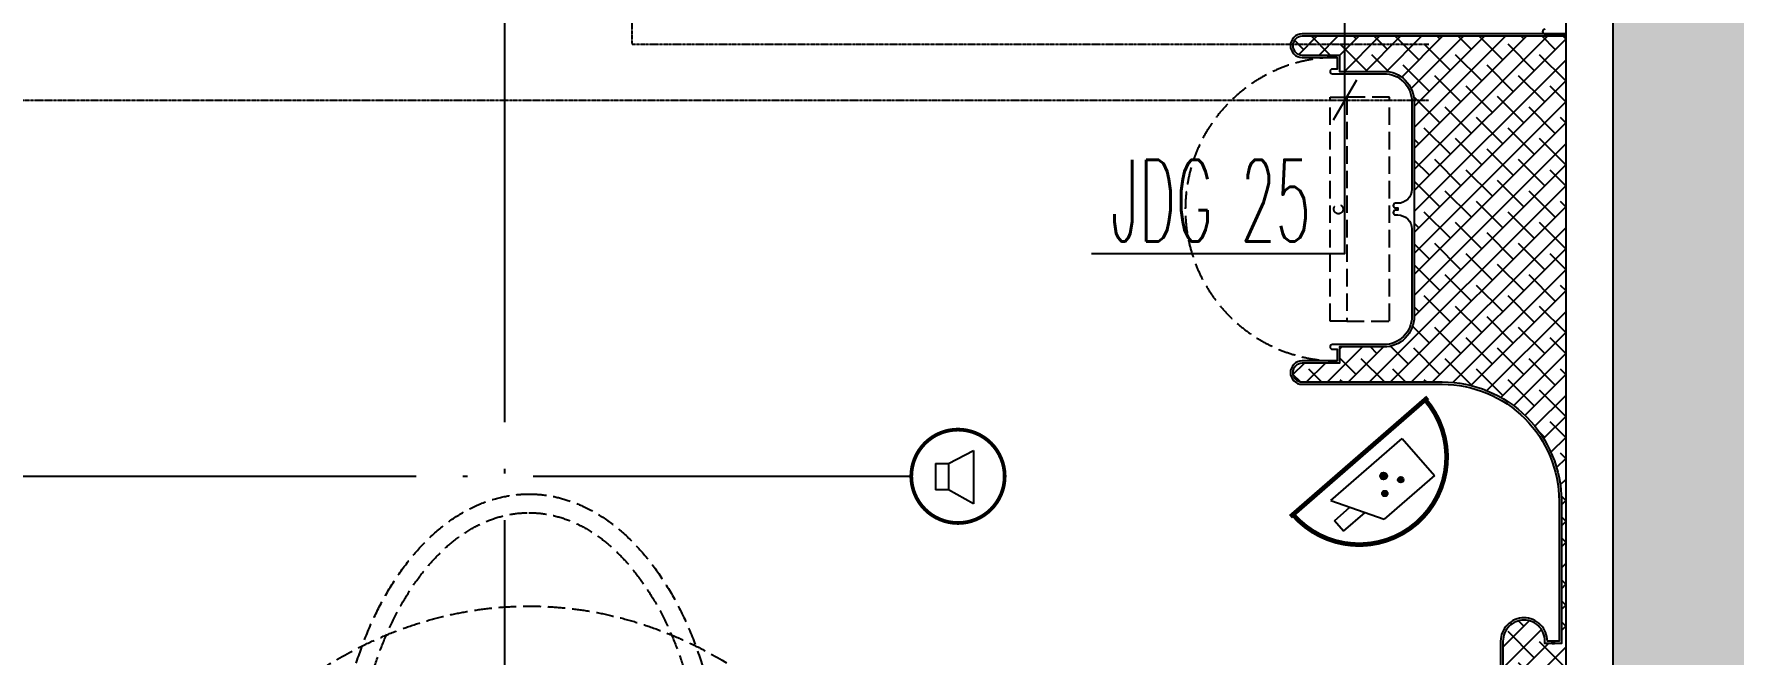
# Model space of a CAD drawing. Extents: x -284868 to 304789, y -137694 to 137894.
# Drawn here: x 260820 to 268094, y -87243 to -84588 of the extents above; entities that cross this region are included whole.
import ezdxf
from ezdxf.enums import TextEntityAlignment as Align

# ---------------------------------------------------------------- set-up
doc = ezdxf.new("R2010")
doc.units = 0
for name, pattern in [('BORDER2', [0.875, 0.25, -0.125, 0.25, -0.125, 0, -0.125]), ('DASH', [0.35, 0.25, -0.1]), ('DOTE', [2.42, 2, -0.2, 0.02, -0.2])]:
    doc.linetypes.add(name, pattern=pattern)
doc.layers.get('0').update_dxf_attribs({"linetype": 'CONTINUOUS'})
for name, color, linetype in [('0-墙', 4, 'CONTINUOUS'), ('0-非设计区域', 251, 'CONTINUOUS'), ('EQUIP-安防', 3, 'CONTINUOUS'), ('EQUIP-广播', 3, 'CONTINUOUS'), ('P-完成面', 42, 'CONTINUOUS'), ('P-平面家具', 3, 'CONTINUOUS'), ('TEXT_照明_回路标注', 41, 'CONTINUOUS'), ('WIRE-广播线', 220, 'DOTE'), ('WIRE-网络', 130, 'BORDER2')]:
    doc.layers.add(name, color=color, linetype=linetype)
doc.styles.add('_TEL_DIM', font='SIMPLEX', dxfattribs={"width": 0.8, "height": 3.5, "bigfont": 'HZTXT'})
doc.styles.add('HZ_e', font='simplex.shx', dxfattribs={"width": 0.8, "bigfont": 'hztxt.shx'})

# ---------------------------------------------------------------- blocks, each defined once
blk = doc.blocks.new('A$Ca7fc6518')
at = {"layer": 'P-平面家具', "linetype": 'DASH', "ltscale": 300}
for points in [[(-35.6, 479.1), (35.6, 479.1), (35.6, -479.1), (-35.6, -479.1)], [(35.6, -479.1), (219.2, -479.1), (219.2, 479.1), (35.6, 479.1)]]:
    blk.add_lwpolyline(points, close=True, dxfattribs=at)
blk.add_circle((0, 0), 19.9, dxfattribs=at)
blk = doc.blocks.new('A$C05673959')
at = {"color": 6, "linetype": 'DASH', "ltscale": 80, "elevation": 0}
for points in [[(6, 41), (1, 45), (0, 39)], [(10, 25), (1, 45)], [(17, 47), (20, 52), (23, 47)], [(20, 25), (20, 52)], [(30, 25), (39, 45)], [(34, 41), (39, 45), (40, 39)]]:
    blk.add_lwpolyline(points, dxfattribs=at)
for points in [[(5, 15), (5, 0), (35, 0), (35, 15)], [(10, 15), (30, 15), (30, 25), (10, 25)]]:
    blk.add_lwpolyline(points, close=True, dxfattribs=at)
blk = doc.blocks.new('A$C91fbf63e')
at = {"color": 8}
blk.add_wipeout([(0, 0), (-50, 0), (-50, -50), (0, -50)], dxfattribs=at).dxf.layer = 'P-完成面'
at = {"layer": 'P-完成面'}
h = blk.add_hatch(dxfattribs=at)
h.set_pattern_fill('_USER', color=8, scale=3.749611, angle=225, style=0, double=1, pattern_type=0)
h.set_pattern_definition([(135, (1.25, -48.3284), (2.65138, 2.65138), []), (45, (1.25, -48.3284), (2.65138, -2.65138), [])])
h.paths.add_polyline_path([(-2, -48), (-2, -43), (-47, -43), (-47, -48)])
at = {"layer": 'P-完成面', "color": 3, "elevation": 0}
for points in [[(-3, -48), (-2, -48), (-2, -2), (-48, -2), (-48, -48), (-47, -48), (-47, -50), (-50, -50), (-50, 0), (0, 0), (0, -50), (-3, -50), (-3, -48)], [(-47, -43), (-2, -43), (-2, -48), (-47, -48), (-47, -43)]]:
    blk.add_lwpolyline(points, dxfattribs=at)
at = {"layer": 'P-完成面', "color": 8, "elevation": 0}
blk.add_lwpolyline([(-47, -50), (-3, -50)], dxfattribs=at)
at = {"layer": 'P-完成面', "color": 8}
for centre in [(-47, -43, 0), (-2, -43, 0)]:
    blk.add_arc(centre, 0.722, 234.7473, 305.2527, dxfattribs=at)
at = {"layer": 'P-完成面', "color": 8, "extrusion": (0, 0, -1), "xscale": -0.6742194917575179, "yscale": 0.6742194917575179, "zscale": -0.6742194917575179, "rotation": 180}
blk.add_blockref('A$C05673959', (12, -2, 0), dxfattribs=at)
blk = doc.blocks.new('A$Cc0ea1f79')
at = {"layer": 'P-平面家具', "linetype": 'DASH', "ltscale": 300}
blk.add_ellipse((-850, 0), major_axis=(1250, 0), ratio=0.6, dxfattribs=at)
for points, knots in [([(-5500, 0), (-5500, -37.8), (-5498.6, -75.6), (-5492, -165.5), (-5485.5, -217.5), (-5467.4, -320.8), (-5455.7, -372.2), (-5427.3, -473.8), (-5410.5, -524.1), (-5372.1, -623.3), (-5350.4, -672.2), (-5302.5, -768.3), (-5276.1, -815.6), (-5219, -908.1), (-5188.3, -953.5), (-5122.5, -1042), (-5087.5, -1085.2), (-5013.6, -1169.3), (-4974.7, -1210.2), (-4875.3, -1306.9), (-4812.8, -1361.5), (-4681, -1465), (-4611.7, -1513.9), (-4466.9, -1606), (-4391.5, -1649.1), (-4235.3, -1729.1), (-4154.7, -1766), (-3988.8, -1833.3), (-3903.7, -1863.7), (-3729.9, -1917.8), (-3641.2, -1941.5), (-3461.2, -1982.1), (-3369.8, -1998.9), (-3185.4, -2025.6), (-3092.3, -2035.4), (-2905.2, -2047.9), (-2811.3, -2050.7), (-2623.5, -2049), (-2529.7, -2044.7), (-2343.1, -2028.8), (-2250.3, -2017.4), (-2066.7, -1987.5), (-1975.9, -1969.1), (-1797.1, -1925.3), (-1709.2, -1900), (-1537.1, -1842.8), (-1452.9, -1810.9), (-1289.2, -1740.6), (-1209.6, -1702.3), (-1056, -1619.4), (-981.9, -1574.9), (-840, -1480.2), (-772.2, -1429.9), (-643.6, -1323.8), (-582.8, -1268.1), (-469, -1151.6), (-416.1, -1090.8), (-327.6, -976.2), (-290.6, -923.1), (-222.8, -814.3), (-191.9, -758.5), (-136.8, -644.7), (-112.5, -586.6), (-70.8, -468.7), (-53.4, -408.9), (-25.7, -288.1), (-15.5, -227), (-2.3, -104.3), (0.6, -42.7), (-0.9, 80.5), (-5.3, 142.1), (-21.5, 264.5), (-33.2, 325.3), (-63.8, 445.7), (-82.6, 505.2), (-127.1, 622.3), (-152.8, 679.9), (-210.6, 792.8), (-242.7, 848), (-313, 955.8), (-351.2, 1008.3), (-433.3, 1110.3), (-477.1, 1159.7), (-570.1, 1255.2), (-619.2, 1301.3), (-722.2, 1389.9), (-776.2, 1432.3), (-888.5, 1513.5), (-946.8, 1552.2), (-1067.4, 1625.5), (-1129.7, 1660.2), (-1257.9, 1725.4), (-1323.7, 1755.9), (-1458.4, 1812.6), (-1527.2, 1838.8), (-1667.5, 1886.7), (-1739, 1908.5), (-1884, 1947.4), (-1957.6, 1964.6), (-2106.3, 1994.4), (-2181.4, 2006.9), (-2332.8, 2027.3), (-2409.1, 2035.1), (-2562.2, 2046.1), (-2639, 2049.1), (-2792.8, 2050.5), (-2869.7, 2048.9), (-3023.1, 2040.8), (-3099.6, 2034.3), (-3251.6, 2016.7), (-3327.2, 2005.6), (-3476.8, 1978.6), (-3550.9, 1962.7), (-3697.1, 1926.5), (-3769.2, 1906.1), (-3911, 1860.8), (-3980.7, 1835.9), (-4117.1, 1781.7), (-4183.9, 1752.5), (-4314.1, 1689.8), (-4377.4, 1656.3), (-4500.4, 1585.3), (-4559.9, 1547.8), (-4674.8, 1468.9), (-4730.1, 1427.6), (-4835.9, 1341.1), (-4886.5, 1296.1), (-4982.5, 1202.6), (-5028, 1154.1), (-5113.4, 1054), (-5153.3, 1002.4), (-5227.1, 896.3), (-5261.1, 841.8), (-5322.7, 730.3), (-5350.3, 673.4), (-5398.7, 557.4), (-5419.6, 498.4), (-5454.4, 378.9), (-5468.2, 318.4), (-5488.7, 196.4), (-5495.3, 135), (-5499.4, 49), (-5500, 24.5), (-5500, 0)], [0, 0, 0, 0, 0.052798, 0.052798, 0.12583, 0.12583, 0.198862, 0.198862, 0.271894, 0.271894, 0.344926, 0.344926, 0.417958, 0.417958, 0.49099, 0.49099, 0.564022, 0.564022, 0.637054, 0.637054, 0.742154, 0.742154, 0.847255, 0.847255, 0.952356, 0.952356, 1.057456, 1.057456, 1.162557, 1.162557, 1.267658, 1.267658, 1.372758, 1.372758, 1.477859, 1.477859, 1.58296, 1.58296, 1.68806, 1.68806, 1.793161, 1.793161, 1.898262, 1.898262, 2.003362, 2.003362, 2.108463, 2.108463, 2.213564, 2.213564, 2.318664, 2.318664, 2.423765, 2.423765, 2.528866, 2.528866, 2.633966, 2.633966, 2.720038, 2.720038, 2.806109, 2.806109, 2.89218, 2.89218, 2.978251, 2.978251, 3.064322, 3.064322, 3.150394, 3.150394, 3.236465, 3.236465, 3.322536, 3.322536, 3.408607, 3.408607, 3.494678, 3.494678, 3.580749, 3.580749, 3.666821, 3.666821, 3.752892, 3.752892, 3.838963, 3.838963, 3.925034, 3.925034, 4.011105, 4.011105, 4.097177, 4.097177, 4.183248, 4.183248, 4.269319, 4.269319, 4.35539, 4.35539, 4.441461, 4.441461, 4.527532, 4.527532, 4.613604, 4.613604, 4.699675, 4.699675, 4.785746, 4.785746, 4.871817, 4.871817, 4.957888, 4.957888, 5.04396, 5.04396, 5.130031, 5.130031, 5.216102, 5.216102, 5.302173, 5.302173, 5.388244, 5.388244, 5.474316, 5.474316, 5.560387, 5.560387, 5.646458, 5.646458, 5.732529, 5.732529, 5.8186, 5.8186, 5.904671, 5.904671, 5.990743, 5.990743, 6.076814, 6.076814, 6.162885, 6.162885, 6.248956, 6.248956, 6.283185, 6.283185, 6.283185, 6.283185]), ([(480, 0), (480, 19.4), (478.9, 38.8), (473.5, 86.9), (468, 115.4), (452.2, 171.9), (442, 199.9), (415.6, 258), (398.9, 288.1), (360.3, 346.7), (338.3, 375.2), (289.4, 430.4), (262.5, 457.1), (204.1, 508.2), (172.6, 532.7), (105.5, 579.2), (69.8, 601.2), (-5.1, 642.6), (-44.5, 661.9), (-126.4, 697.7), (-168.9, 714.1), (-260.9, 745.4), (-310.7, 759.8), (-412.8, 784.8), (-465, 795.4), (-571.2, 812.4), (-625.1, 818.8), (-733.8, 827.5), (-788.6, 829.8), (-898.3, 830.2), (-953.1, 828.2), (-1061.9, 820.2), (-1116, 814), (-1222.4, 797.7), (-1274.8, 787.5), (-1377.2, 763.1), (-1427.3, 748.9), (-1524.1, 716.8), (-1571, 698.9), (-1660.8, 659.6), (-1703.8, 638.1), (-1785.2, 592.1), (-1823.7, 567.4), (-1895.5, 515.3), (-1928.8, 487.7), (-1989.9, 430.2), (-2017.6, 400.1), (-2062.6, 343.2), (-2080.9, 316.7), (-2113.1, 262.5), (-2126.9, 234.8), (-2150, 178.4), (-2159.2, 149.8), (-2171.5, 97.2), (-2175.4, 73.2), (-2180, 25), (-2180.6, 0.9), (-2178.3, -50.6), (-2174.9, -77.9), (-2163.6, -133.6), (-2155.5, -161.9), (-2134, -219.4), (-2120.4, -248.5), (-2086.9, -307.8), (-2066.7, -337.9), (-2020.8, -396.2), (-1995.2, -424.4), (-1939, -478.7), (-1908.4, -504.8), (-1842.6, -554.4), (-1807.4, -578), (-1733, -622.3), (-1693.8, -643.2), (-1611.8, -681.8), (-1569, -699.6), (-1477.9, -732.9), (-1429.3, -748.3), (-1329.7, -775.2), (-1278.5, -786.7), (-1174.4, -805.8), (-1121.3, -813.3), (-1014.2, -824.4), (-960.1, -827.9), (-851.7, -830.7), (-797.3, -830), (-689.1, -824.6), (-635.3, -819.9), (-528.9, -806.3), (-476.4, -797.5), (-373.5, -775.9), (-323.1, -763.2), (-225.1, -733.9), (-177.6, -717.4), (-86, -680.9), (-42, -660.9), (41.8, -617.6), (81.5, -594.3), (156.3, -544.8), (191.3, -518.6), (255.9, -463.5), (285.5, -434.6), (336.1, -377.8), (357.7, -350.1), (395.9, -293.1), (412.5, -263.9), (437.4, -210.5), (446.8, -186.6), (462.2, -138.3), (468.1, -113.8), (476.6, -64.7), (479.1, -39.9), (479.9, -10.1), (480, -5.1), (480, 0)], [0, 0, 0, 0, 0.068634, 0.068634, 0.170323, 0.170323, 0.272013, 0.272013, 0.38558, 0.38558, 0.499147, 0.499147, 0.612715, 0.612715, 0.726282, 0.726282, 0.83985, 0.83985, 0.953417, 0.953417, 1.066984, 1.066984, 1.191695, 1.191695, 1.316405, 1.316405, 1.441116, 1.441116, 1.565827, 1.565827, 1.690537, 1.690537, 1.815248, 1.815248, 1.939958, 1.939958, 2.064669, 2.064669, 2.189379, 2.189379, 2.31409, 2.31409, 2.438801, 2.438801, 2.563511, 2.563511, 2.688222, 2.688222, 2.791633, 2.791633, 2.895044, 2.895044, 2.998455, 2.998455, 3.083709, 3.083709, 3.168964, 3.168964, 3.265756, 3.265756, 3.367676, 3.367676, 3.475589, 3.475589, 3.592317, 3.592317, 3.709045, 3.709045, 3.825772, 3.825772, 3.9425, 3.9425, 4.059228, 4.059228, 4.175956, 4.175956, 4.299459, 4.299459, 4.422963, 4.422963, 4.546466, 4.546466, 4.66997, 4.66997, 4.793474, 4.793474, 4.916977, 4.916977, 5.040481, 5.040481, 5.163984, 5.163984, 5.287488, 5.287488, 5.410991, 5.410991, 5.534495, 5.534495, 5.657999, 5.657999, 5.781502, 5.781502, 5.892145, 5.892145, 6.002787, 6.002787, 6.090285, 6.090285, 6.177783, 6.177783, 6.265281, 6.265281, 6.283185, 6.283185, 6.283185, 6.283185])]:
    blk.add_open_spline(points, degree=3, knots=knots, dxfattribs=at)
blk = doc.blocks.new('$equip$00002353')
for p, q in [((0.75, 0), (-0.75, 0)), ((-0.427, -0.123), (0.383, -0.123)), ((-0.427, -0.123), (-0.187, -0.543)), ((0.383, -0.123), (0.383, -0.543)), ((-0.517, -0.393), (-0.517, -0.273)), ((-0.517, -0.273), (-0.341, -0.273)), ((-0.517, -0.393), (-0.273, -0.393)), ((0.383, -0.543), (-0.187, -0.543))]:
    blk.add_line(p, q)
at = {"const_width": 0.04}
for points in [[(-0.75, 0), (-0.779, 0)], [(0.75, 0), (0.779, 0)]]:
    blk.add_lwpolyline(points, dxfattribs=at)
blk.add_lwpolyline([(0.75, 0, -1), (-0.75, 0), (0.75, 0), (0.75, 0, -1), (-0.75, 0, -1.517539)], format="xyb", dxfattribs=at)
for centre, radius in [((0.052, -0.26), 0.03), ((-0.038, -0.38), 0.024), ((0.142, -0.38), 0.024)]:
    blk.add_circle(centre, radius)
blk.add_arc((0, 0), 0.75, 180, 0)
for p in [(-0.75, 0), (0, 0), (0.75, 0), (0, -0.75)]:
    blk.add_point(p)
for points in [[(0.026, -0.245), (0.078, -0.245), (0.022, -0.26), (0.082, -0.26)], [(0.026, -0.275), (0.078, -0.275), (0.022, -0.26), (0.082, -0.26)], [(0.037, -0.234), (0.067, -0.234), (0.026, -0.245), (0.078, -0.245)], [(0.037, -0.286), (0.067, -0.286), (0.026, -0.275), (0.078, -0.275)], [(0.052, -0.23), (0.052, -0.23), (0.037, -0.234), (0.067, -0.234)], [(0.052, -0.29), (0.052, -0.29), (0.037, -0.286), (0.067, -0.286)], [(-0.059, -0.368), (-0.017, -0.368), (-0.062, -0.38), (-0.014, -0.38)], [(-0.059, -0.392), (-0.017, -0.392), (-0.062, -0.38), (-0.014, -0.38)], [(-0.05, -0.359), (-0.026, -0.359), (-0.059, -0.368), (-0.017, -0.368)], [(-0.05, -0.401), (-0.026, -0.401), (-0.059, -0.392), (-0.017, -0.392)], [(-0.038, -0.356), (-0.038, -0.356), (-0.05, -0.359), (-0.026, -0.359)], [(-0.038, -0.404), (-0.038, -0.404), (-0.05, -0.401), (-0.026, -0.401)], [(0.121, -0.368), (0.163, -0.368), (0.118, -0.38), (0.166, -0.38)], [(0.121, -0.392), (0.163, -0.392), (0.118, -0.38), (0.166, -0.38)], [(0.13, -0.359), (0.154, -0.359), (0.121, -0.368), (0.163, -0.368)], [(0.13, -0.401), (0.154, -0.401), (0.121, -0.392), (0.163, -0.392)], [(0.142, -0.356), (0.142, -0.356), (0.13, -0.359), (0.154, -0.359)], [(0.142, -0.404), (0.142, -0.404), (0.13, -0.401), (0.154, -0.401)]]:
    blk.add_solid(points)
at = {"color": 7, "style": '_TEL_DIM', "flags": 1}
blk.add_attdef('A', text='', height=0.00002, dxfattribs=at).set_placement((0, 0), align=Align.MIDDLE_CENTER)
blk = doc.blocks.new('$equip$00002341')
for p, q in [((-0.101, 0.136), (0.167, 0.277)), ((0.167, 0.277), (0.167, -0.295)), ((-0.241, 0.136), (-0.241, -0.144)), ((-0.241, 0.136), (-0.101, 0.136)), ((-0.101, 0.136), (-0.101, -0.144)), ((-0.101, -0.144), (-0.241, -0.144)), ((0.167, -0.295), (-0.101, -0.144))]:
    blk.add_line(p, q)
at = {"const_width": 0.04}
blk.add_lwpolyline([(-0.5, 0, -1), (0.5, 0, -1), (-0.5, 0, -1.463176)], format="xyb", dxfattribs=at)
blk.add_circle((0, 0), 0.5)
for p in [(0, 0.5), (-0.5, 0), (0.5, 0), (0, -0.5)]:
    blk.add_point(p)
at = {"color": 7, "style": '_TEL_DIM', "flags": 1}
blk.add_attdef('A', text='', height=0.00002, dxfattribs=at).set_placement((0, 0), align=Align.MIDDLE_CENTER)

msp = doc.modelspace()

# ---------------------------------------------------------------- hatches: boundary and pattern name
at = {"layer": '0-非设计区域', "ltscale": 3}
h = msp.add_hatch(dxfattribs=at)
h.set_pattern_fill('ANGLE', color=256, scale=100)
h.set_pattern_definition([(0, (-155771.8, 278012.8), (0, 698.5), [508, -190.5]), (90, (-155771.8, 278012.8), (-698.5, 4e-14), [508, -190.5])])
h.paths.add_polyline_path([(269879.1, -67385.8), (269879.1, -75488.5), (267579.1, -75488.5), (267579.1, -94382), (269379.1, -94382), (269379.1, -95588.5), (278979.1, -95588.5), (278979.1, -99388.5), (275429.1, -99388.5), (275429.1, -99688.5), (269379.1, -99688.5), (269379.1, -103688.5), (278379.1, -103688.5), (278379.1, -106368.5), (283679.1, -106368.5), (283679.1, -117135.8), (284529.1, -117135.8), (284529.1, -118589), (295529.5, -118589), (295529.5, -65088), (284529.1, -65088), (284529.1, -67385.8), (283029.1, -67385.8), (283029.1, -65088.5), (270529.1, -65088.5), (270529.1, -67385.8)])
at = {"layer": 'P-完成面', "ltscale": 3}
h = msp.add_hatch(dxfattribs=at)
h.set_pattern_fill('ANSI38', color=250, scale=20)
h.set_pattern_definition([(45, (-155771.77, 278012.77), (-44.9012806, 44.9012806), []), (135, (-155771.77, 278012.77), (-134.703842, 44.9012806), [158.75, -95.25])])
h.paths.add_polyline_path([(267379.1, -84598.5), (266249.1, -84598.5, 1), (266249.1, -84678.5), (266409.1, -84678.5), (266409.1, -84748.5), (266599.1, -84748.5, -0.414214), (266729.1, -84878.5), (266729.1, -85798.5, -0.414214), (266599.1, -85928.5), (266409.1, -85928.5), (266409.1, -85998.5), (266249.1, -85998.5, 1), (266249.1, -86078.5), (266849.1, -86078.5, -0.414214), (267359.1, -86588.5), (267359.1, -87198.5), (267288.5, -87198.5, 0.447214), (267199.1, -87098.5, 0.414214), (267109.1, -87188.5), (267109.1, -87538.5), (267309.1, -87538.5), (267309.1, -92038.5), (267109.1, -92038.5), (267109.1, -92388.5, 0.414214), (267199.1, -92478.5, 0.447214), (267288.5, -92378.5), (267379.1, -92378.5)])

# ---------------------------------------------------------------- linework, layer by layer
at = {"layer": '0-墙', "ltscale": 3}
msp.add_lwpolyline([(267579.1, -95158.5), (267579.1, -95438.5), (267379.1, -95438.5), (267379.1, -75288.5), (267829.1, -75288.5), (267829.1, -75488.5), (267579.1, -75488.5), (267579.1, -95008.5), (267649.1, -95008.5), (267649.1, -95158.5), (267579.1, -95158.5)], dxfattribs=at)
at = {"layer": '0-非设计区域', "ltscale": 3}
msp.add_lwpolyline([(295529.5, -118589), (295529.5, -65088), (284529.1, -65088), (284529.1, -67385.8), (283029.1, -67385.8), (283029.1, -65088.5), (270529.1, -65088.5), (270529.1, -67385.8), (269879.1, -67385.8), (269879.1, -75488.5), (267579.1, -75488.5), (267579.1, -94382), (269379.1, -94382), (269379.1, -95588.5), (278979.1, -95588.5), (278979.1, -99388.5)], dxfattribs=at)
at = {"layer": 'P-完成面', "ltscale": 3}
msp.add_lwpolyline([(267379.1, -84588.5), (266249.1, -84588.5, 1), (266249.1, -84688.5), (266399.1, -84688.5), (266399.1, -84738.5), (266379.1, -84738.5, 0.414214), (266369.1, -84748.5), (266369.1, -84748.5, 0.414214), (266379.1, -84758.5), (266599.1, -84758.5, -0.414214), (266719.1, -84878.5), (266719.1, -85253.5, -0.414214), (266659.1, -85313.5), (266649.1, -85313.5, 0.414214), (266639.1, -85323.5), (266639.1, -85323.5, 0.414214), (266649.1, -85333.5), (266659.1, -85333.5), (266659.1, -85343.5), (266649.1, -85343.5, 0.414214), (266639.1, -85353.5), (266639.1, -85353.5, 0.414214), (266649.1, -85363.5), (266659.1, -85363.5, -0.414214), (266719.1, -85423.5), (266719.1, -85798.5, -0.414214), (266599.1, -85918.5), (266379.1, -85918.5, 0.414214), (266369.1, -85928.5), (266369.1, -85928.5, 0.414214), (266379.1, -85938.5), (266399.1, -85938.5), (266399.1, -85988.5), (266249.1, -85988.5, 1), (266249.1, -86088.5), (266849.1, -86088.5, -0.414214), (267349.1, -86588.5), (267349.1, -87188.5), (267299.1, -87188.5, 0.414214), (267199.1, -87088.5), (267199.1, -87088.5, 0.414214), (267099.1, -87188.5), (267099.1, -87543.5)], format="xyb", dxfattribs=at)
at = {"layer": 'P-完成面', "color": 251, "ltscale": 3}
msp.add_lwpolyline([(267379.1, -84598.5), (266249.1, -84598.5, 1), (266249.1, -84678.5), (266409.1, -84678.5), (266409.1, -84748.5), (266599.1, -84748.5, -0.414214), (266729.1, -84878.5), (266729.1, -85798.5, -0.414214), (266599.1, -85928.5), (266409.1, -85928.5), (266409.1, -85998.5), (266249.1, -85998.5, 1), (266249.1, -86078.5), (266849.1, -86078.5, -0.414214), (267359.1, -86588.5), (267359.1, -87198.5), (267288.5, -87198.5, 0.447214), (267199.1, -87098.5, 0.414214), (267109.1, -87188.5), (267109.1, -87538.5), (267309.1, -87538.5), (267309.1, -92038.5), (267109.1, -92038.5), (267109.1, -92388.5, 0.414214)], format="xyb", dxfattribs=at)
at = {"layer": 'P-完成面'}
msp.add_lwpolyline([(267289.1, -84568.5, 1), (267289.1, -84588.5), (267379.1, -84588.5)], format="xyb", dxfattribs=at)
at = {"layer": 'P-完成面', "ltscale": 3}
msp.add_lwpolyline([(267379.1, -85988.5), (267379.1, -85988.5)], close=True, dxfattribs=at)
at = {"layer": 'P-平面家具', "linetype": 'DASH', "ltscale": 300}
msp.add_arc((266399.1, -85338.5), 650, 90, 270, dxfattribs=at)
at = {"layer": 'TEXT_照明_回路标注'}
msp.add_line((266481.6, -84786.6), (266381.5, -84957.8), dxfattribs=at)
msp.add_lwpolyline([(265348.1, -85528.7), (266431.6, -85528.7), (266431.6, -84336.4)], dxfattribs=at)
at = {"layer": 'WIRE-广播线', "ltscale": 1000}
for points in [[(262835.3, -93510.6), (262835.3, -76649.8)], [(260456.1, -86482.5), (262721.8, -86482.5)], [(262956.8, -86482.5), (264575.7, -86482.5)]]:
    msp.add_lwpolyline(points, dxfattribs=at)
at = {"layer": 'WIRE-网络'}
for points in [[(263379.3, -84278.6), (263379.3, -84632.4), (266792.3, -84632.4)], [(260383.4, -84467.4), (260383.4, -84872.2), (266792.3, -84872.2)]]:
    msp.add_lwpolyline(points, dxfattribs=at)

# ---------------------------------------------------------------- block references
at = {"ltscale": 3, "rotation": 90}
msp.add_blockref('A$Cc0ea1f79', (262938.8, -87038.5), dxfattribs=at)
at = {"layer": 'EQUIP-安防', "xscale": 499.9999999999999, "yscale": 499.9999999999999, "zscale": 499.9999999999999, "rotation": 41.00557902133814}
msp.add_blockref('$equip$00002353', (266493, -86400.2), dxfattribs=at)
at = {"layer": 'EQUIP-广播', "xscale": 399.9999999999942, "yscale": 399.9999999999942, "zscale": 399.9999999999942}
msp.add_blockref('$equip$00002341', (264775.7, -86482.5), dxfattribs=at)
at = {"layer": 'P-完成面', "color": 1, "ltscale": 3}
msp.add_blockref('A$Ca7fc6518', (266404.7, -85338.5), dxfattribs=at)

# ---------------------------------------------------------------- texts
at = {"layer": 'TEXT_照明_回路标注', "style": 'HZ_e', "width": 0.5}
msp.add_text('JDG 25', height=350, dxfattribs=at).set_placement((265431.1, -85476.7, 0.1))

# ---------------------------------------------------------------- next in the draw order: block references
at = {"layer": 'P-完成面', "ltscale": 3, "xscale": -0.2000203023842178, "yscale": 0.2000203023842178, "zscale": 0.2000203023842178, "rotation": 180}
msp.add_blockref('A$C91fbf63e', (267329.1, -87198.5), dxfattribs=at)

doc.saveas('drawing.dxf')
